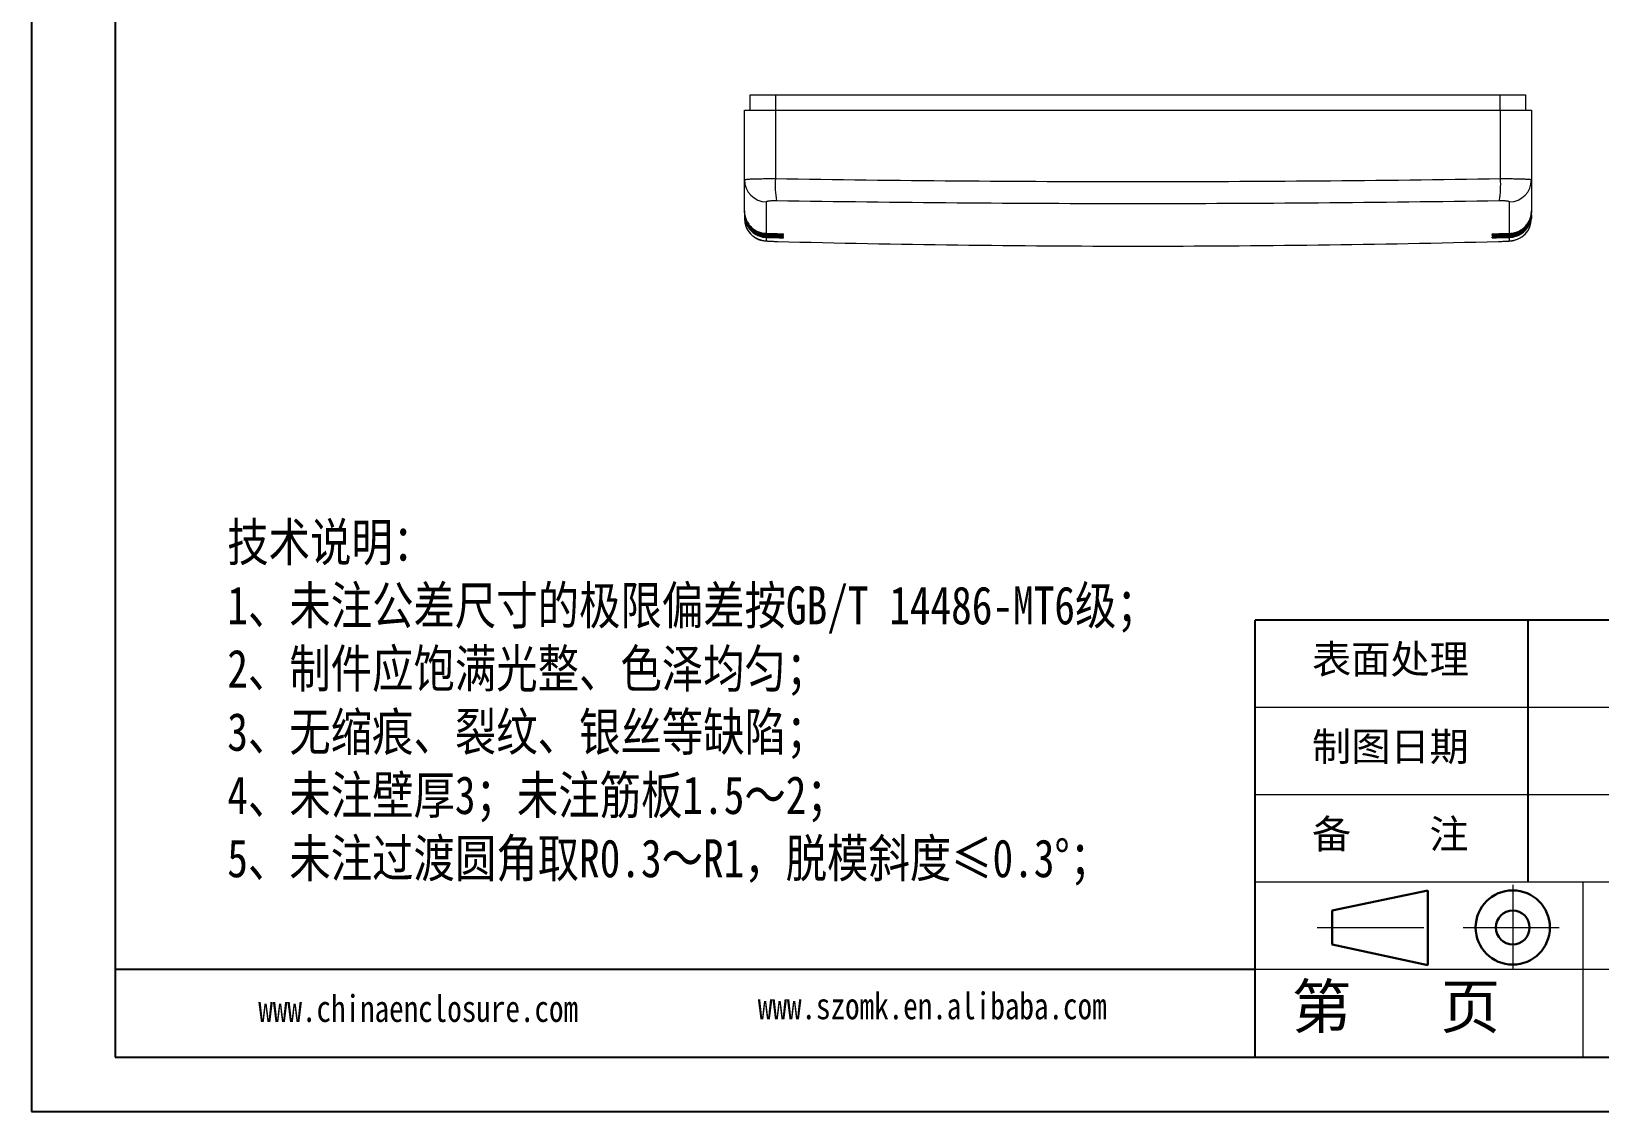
# Model space of a CAD drawing. Header units: inches. Extents: x 1477 to 2707, y 530 to 940.
# Drawn here: x 1477.3 to 1757.3, y 530.1 to 722.9 of the extents above; entities that cross this region are included whole.
import ezdxf

# ---------------------------------------------------------------- set-up
doc = ezdxf.new("R2010")
doc.units = ezdxf.units.IN
doc.linetypes.add('CENTER2', pattern=[28.575, 19.05, -3.175, 3.175, -3.175])
doc.layers.add('文字', color=81, linetype='Continuous')
for name, color, linetype, lineweight in [('粗实线', 7, 'Continuous', 30), ('细实线', 3, 'Continuous', 9), ('细点划线', 2, 'CENTER2', 9)]:
    doc.layers.add(name, color=color, linetype=linetype, lineweight=lineweight)
doc.styles.get("Standard").update_dxf_attribs({"font": 'txt', "bigfont": 'gbcbig.shx'})
doc.styles.add('宋体', font='', dxfattribs={"width": 0.8, "height": 3.5})
doc.styles.get('宋体').set_extended_font_data('SimSun')

msp = doc.modelspace()

# ---------------------------------------------------------------- linework, layer by layer
for p, q in [((1477.302, 939.65), (1477.302, 530.067)), ((1492.292, 929.898), (1492.292, 539.819)), ((1477.302, 719.689), (1477.302, 530.067)), ((1812.771, 617.834), (1695.747, 617.834)), ((1695.747, 539.819), (1695.747, 617.834)), ((1744.507, 571.025), (1744.507, 617.834)), ((1695.747, 555.422), (1492.292, 555.422)), ((1492.292, 539.819), (2046.818, 539.819)), ((1477.302, 530.067), (2056.57, 530.067)), ((1477.302, 530.067), (1745.482, 530.067))]:
    msp.add_line(p, q)
at = {"color": 7, "linetype": 'Continuous', "lineweight": 15}
for p, q in [((1605.596, 708.88), (1605.596, 711.58)), ((1605.596, 711.58), (1610.203, 711.58)), ((1610.203, 708.88), (1610.203, 711.58)), ((1610.203, 711.58), (1739.488, 711.58)), ((1739.488, 708.88), (1739.488, 711.58)), ((1739.488, 711.58), (1744.096, 711.58)), ((1744.096, 708.88), (1744.096, 711.58)), ((1604.596, 696.444), (1604.596, 708.88)), ((1604.596, 708.88), (1610.124, 708.88)), ((1610.124, 708.88), (1610.124, 696.641)), ((1610.124, 708.88), (1739.567, 708.88)), ((1739.567, 696.641), (1739.567, 708.88)), ((1739.567, 708.88), (1745.096, 708.88)), ((1745.096, 708.88), (1745.096, 696.444)), ((1604.596, 690.872), (1604.596, 696.444)), ((1745.096, 696.444), (1745.096, 690.872)), ((1608.49, 692.475), (1608.49, 686.867)), ((1741.202, 686.867), (1741.202, 692.475)), ((1604.596, 690.727), (1604.596, 690.872)), ((1604.596, 690.561), (1604.596, 690.727)), ((1745.096, 690.872), (1745.096, 690.727)), ((1745.096, 690.727), (1745.096, 690.561)), ((1745.096, 690.162), (1745.096, 689.53)), ((1608.49, 686.722), (1608.49, 686.557)), ((1608.49, 686.426), (1608.49, 686.277)), ((1608.49, 686.16), (1608.49, 685.533)), ((1611.596, 686.641), (1611.596, 686.786)), ((1611.596, 686.345), (1611.596, 686.476)), ((1611.596, 686.079), (1611.596, 686.196)), ((1738.096, 686.641), (1738.096, 686.786)), ((1738.096, 686.345), (1738.096, 686.476)), ((1738.096, 686.079), (1738.096, 686.196)), ((1741.202, 686.557), (1741.202, 686.722)), ((1741.202, 686.277), (1741.202, 686.426)), ((1741.202, 685.533), (1741.202, 686.16))]:
    msp.add_line(p, q, dxfattribs=at)
for centre, radius, start, end in [((1608.58, 696.459), 3.984, 180.20502, 268.69743), ((1626.858, 695.541), 16.769, 176.23837, 189.84785), ((1722.834, 695.541), 16.769, 350.15215, 3.76163), ((1741.111, 696.459), 3.984, 271.30257, 359.79498), ((1608.595, 689.531), 3.999, 180.01134, 268.49121), ((1741.097, 689.531), 3.999, 271.50879, 359.98866)]:
    msp.add_arc(centre, radius, start, end, dxfattribs=at)
for points, knots in [([(1604.596, 696.444), (1604.596, 696.46), (1604.631, 696.475), (1604.771, 696.503), (1604.874, 696.517), (1605.145, 696.543), (1605.315, 696.555), (1605.711, 696.578), (1605.937, 696.588), (1606.443, 696.606), (1606.725, 696.614), (1607.322, 696.627), (1607.64, 696.632), (1608.145, 696.638), (1608.318, 696.639), (1608.668, 696.641), (1608.845, 696.642), (1609.383, 696.644), (1609.749, 696.643), (1610.124, 696.641)], [0, 0, 0, 0, 0.125, 0.125, 0.25, 0.25, 0.375, 0.375, 0.5, 0.5, 0.625, 0.625, 0.75, 0.75, 0.8125, 0.8125, 0.875, 0.875, 1, 1, 1, 1]), ([(1739.567, 696.641), (1739.942, 696.643), (1740.315, 696.644), (1741.036, 696.642), (1741.384, 696.639), (1742.053, 696.632), (1742.377, 696.627), (1742.975, 696.614), (1743.251, 696.606), (1743.757, 696.588), (1743.986, 696.577), (1744.38, 696.555), (1744.547, 696.543), (1744.752, 696.523), (1744.812, 696.517), (1744.915, 696.503), (1744.958, 696.496), (1745.061, 696.474), (1745.096, 696.46), (1745.096, 696.444)], [0, 0, 0, 0, 0.125, 0.125, 0.25, 0.25, 0.375, 0.375, 0.5, 0.5, 0.625, 0.625, 0.75, 0.75, 0.8125, 0.8125, 0.875, 0.875, 1, 1, 1, 1]), ([(1610.335, 692.673), (1610.21, 692.675), (1610.087, 692.675), (1609.847, 692.674), (1609.728, 692.671), (1609.503, 692.663), (1609.397, 692.658), (1609.197, 692.645), (1609.103, 692.637), (1608.935, 692.619), (1608.86, 692.609), (1608.728, 692.586), (1608.671, 692.574), (1608.537, 692.535), (1608.49, 692.506), (1608.49, 692.475)], [0, 0, 0, 0, 0.125, 0.125, 0.25, 0.25, 0.375, 0.375, 0.5, 0.5, 0.625, 0.625, 0.75, 0.75, 1, 1, 1, 1]), ([(1741.202, 692.475), (1741.202, 692.506), (1741.156, 692.535), (1741.02, 692.574), (1740.965, 692.586), (1740.834, 692.608), (1740.757, 692.619), (1740.589, 692.637), (1740.497, 692.645), (1740.297, 692.658), (1740.189, 692.663), (1739.853, 692.675), (1739.608, 692.677), (1739.356, 692.673)], [0, 0, 0, 0, 0.25, 0.25, 0.375, 0.375, 0.5, 0.5, 0.625, 0.625, 0.75, 0.75, 1, 1, 1, 1]), ([(1604.596, 690.872), (1604.596, 690.616), (1604.62, 690.36), (1604.719, 689.852), (1604.793, 689.603), (1604.986, 689.127), (1605.105, 688.898), (1605.389, 688.463), (1605.549, 688.263), (1605.907, 687.895), (1606.107, 687.725), (1606.53, 687.431), (1606.754, 687.306), (1607.226, 687.099), (1607.475, 687.017), (1607.976, 686.905), (1608.231, 686.874), (1608.49, 686.867)], [0, 0, 0, 0, 0.125, 0.125, 0.25, 0.25, 0.375, 0.375, 0.5, 0.5, 0.625, 0.625, 0.75, 0.75, 0.875, 0.875, 1, 1, 1, 1]), ([(1604.596, 690.727), (1604.596, 690.47), (1604.62, 690.215), (1604.719, 689.706), (1604.793, 689.458), (1604.986, 688.982), (1605.106, 688.752), (1605.389, 688.318), (1605.549, 688.118), (1605.907, 687.75), (1606.107, 687.58), (1606.53, 687.287), (1606.754, 687.161), (1607.226, 686.954), (1607.474, 686.873), (1607.975, 686.761), (1608.23, 686.729), (1608.49, 686.722)], [0, 0, 0, 0, 0.125, 0.125, 0.25, 0.25, 0.375, 0.375, 0.5, 0.5, 0.625, 0.625, 0.75, 0.75, 0.875, 0.875, 1, 1, 1, 1]), ([(1604.596, 690.561), (1604.596, 690.304), (1604.62, 690.049), (1604.719, 689.539), (1604.793, 689.292), (1604.986, 688.817), (1605.106, 688.586), (1605.389, 688.153), (1605.549, 687.952), (1605.907, 687.584), (1606.107, 687.414), (1606.53, 687.121), (1606.753, 686.996), (1607.226, 686.789), (1607.474, 686.707), (1607.975, 686.595), (1608.23, 686.564), (1608.49, 686.557)], [0, 0, 0, 0, 0.125, 0.125, 0.25, 0.25, 0.375, 0.375, 0.5, 0.5, 0.625, 0.625, 0.75, 0.75, 0.875, 0.875, 1, 1, 1, 1]), ([(1604.596, 690.429), (1604.596, 690.173), (1604.62, 689.917), (1604.72, 689.407), (1604.793, 689.161), (1604.986, 688.685), (1605.107, 688.454), (1605.389, 688.022), (1605.549, 687.822), (1605.907, 687.453), (1606.107, 687.283), (1606.529, 686.99), (1606.753, 686.865), (1607.226, 686.657), (1607.474, 686.576), (1607.974, 686.465), (1608.23, 686.433), (1608.49, 686.426)], [0, 0, 0, 0, 0.125, 0.125, 0.25, 0.25, 0.375, 0.375, 0.5, 0.5, 0.625, 0.625, 0.75, 0.75, 0.875, 0.875, 1, 1, 1, 1]), ([(1604.596, 690.28), (1604.596, 690.024), (1604.62, 689.767), (1604.72, 689.257), (1604.793, 689.011), (1604.986, 688.536), (1605.107, 688.304), (1605.389, 687.873), (1605.549, 687.673), (1605.907, 687.304), (1606.107, 687.134), (1606.529, 686.842), (1606.753, 686.716), (1607.226, 686.508), (1607.474, 686.428), (1607.974, 686.316), (1608.23, 686.284), (1608.49, 686.277)], [0, 0, 0, 0, 0.125, 0.125, 0.25, 0.25, 0.375, 0.375, 0.5, 0.5, 0.625, 0.625, 0.75, 0.75, 0.875, 0.875, 1, 1, 1, 1]), ([(1604.596, 690.162), (1604.596, 689.906), (1604.62, 689.649), (1604.72, 689.14), (1604.793, 688.894), (1604.986, 688.419), (1605.107, 688.187), (1605.389, 687.755), (1605.549, 687.555), (1605.907, 687.186), (1606.107, 687.017), (1606.529, 686.724), (1606.753, 686.599), (1607.227, 686.391), (1607.473, 686.31), (1607.974, 686.199), (1608.23, 686.167), (1608.49, 686.16)], [0, 0, 0, 0, 0.125, 0.125, 0.25, 0.25, 0.375, 0.375, 0.5, 0.5, 0.625, 0.625, 0.75, 0.75, 0.875, 0.875, 1, 1, 1, 1]), ([(1741.202, 686.867), (1741.459, 686.874), (1741.719, 686.906), (1742.22, 687.018), (1742.464, 687.098), (1742.937, 687.306), (1743.164, 687.433), (1743.585, 687.726), (1743.782, 687.892), (1744.144, 688.265), (1744.304, 688.466), (1744.584, 688.895), (1744.705, 689.126), (1744.899, 689.605), (1744.972, 689.85), (1745.07, 690.355), (1745.096, 690.616), (1745.096, 690.872)], [0, 0, 0, 0, 0.125, 0.125, 0.25, 0.25, 0.375, 0.375, 0.5, 0.5, 0.625, 0.625, 0.75, 0.75, 0.875, 0.875, 1, 1, 1, 1]), ([(1741.202, 686.722), (1741.458, 686.729), (1741.718, 686.761), (1742.22, 686.874), (1742.464, 686.953), (1742.936, 687.161), (1743.164, 687.288), (1743.585, 687.581), (1743.781, 687.747), (1744.143, 688.119), (1744.304, 688.321), (1744.584, 688.75), (1744.705, 688.98), (1744.899, 689.459), (1744.972, 689.705), (1745.07, 690.209), (1745.096, 690.47), (1745.096, 690.727)], [0, 0, 0, 0, 0.125, 0.125, 0.25, 0.25, 0.375, 0.375, 0.5, 0.5, 0.625, 0.625, 0.75, 0.75, 0.875, 0.875, 1, 1, 1, 1]), ([(1741.202, 686.557), (1741.458, 686.563), (1741.718, 686.596), (1742.22, 686.708), (1742.464, 686.788), (1742.936, 686.995), (1743.164, 687.123), (1743.585, 687.415), (1743.781, 687.581), (1744.323, 688.138), (1744.607, 688.574), (1744.899, 689.293), (1744.972, 689.539), (1745.07, 690.043), (1745.096, 690.304), (1745.096, 690.561)], [0, 0, 0, 0, 0.125, 0.125, 0.25, 0.25, 0.375, 0.375, 0.5, 0.5, 0.75, 0.75, 0.875, 0.875, 1, 1, 1, 1]), ([(1741.202, 686.426), (1741.458, 686.432), (1741.718, 686.465), (1742.221, 686.577), (1742.464, 686.657), (1742.935, 686.864), (1743.164, 686.991), (1743.585, 687.284), (1743.781, 687.45), (1744.142, 687.821), (1744.304, 688.024), (1744.584, 688.453), (1744.704, 688.682), (1744.899, 689.162), (1744.972, 689.408), (1745.07, 689.912), (1745.096, 690.172), (1745.096, 690.429)], [0, 0, 0, 0, 0.125, 0.125, 0.25, 0.25, 0.375, 0.375, 0.5, 0.5, 0.625, 0.625, 0.75, 0.75, 0.875, 0.875, 1, 1, 1, 1]), ([(1741.202, 686.277), (1741.458, 686.284), (1741.717, 686.316), (1742.221, 686.428), (1742.464, 686.508), (1742.935, 686.715), (1743.164, 686.842), (1743.585, 687.135), (1743.781, 687.301), (1744.141, 687.671), (1744.304, 687.874), (1744.584, 688.304), (1744.704, 688.532), (1744.899, 689.013), (1744.972, 689.259), (1745.07, 689.762), (1745.096, 690.022), (1745.096, 690.28)], [0, 0, 0, 0, 0.125, 0.125, 0.25, 0.25, 0.375, 0.375, 0.5, 0.5, 0.625, 0.625, 0.75, 0.75, 0.875, 0.875, 1, 1, 1, 1]), ([(1741.202, 686.16), (1741.458, 686.166), (1741.717, 686.198), (1742.221, 686.311), (1742.464, 686.391), (1742.935, 686.597), (1743.163, 686.725), (1743.585, 687.018), (1743.781, 687.184), (1744.141, 687.554), (1744.304, 687.757), (1744.584, 688.186), (1744.703, 688.414), (1744.899, 688.895), (1744.972, 689.142), (1745.07, 689.645), (1745.096, 689.904), (1745.096, 690.162)], [0, 0, 0, 0, 0.125, 0.125, 0.25, 0.25, 0.375, 0.375, 0.5, 0.5, 0.625, 0.625, 0.75, 0.75, 0.875, 0.875, 1, 1, 1, 1]), ([(1604.865, 688.119), (1604.9, 688.02), (1605, 687.738), (1605.247, 687.321), (1605.58, 686.882), (1605.952, 686.513), (1606.343, 686.212), (1606.739, 685.976), (1607.122, 685.802), (1607.472, 685.683), (1607.772, 685.608), (1608.018, 685.564), (1608.226, 685.536), (1608.447, 685.514), (1608.716, 685.494), (1609.08, 685.474), (1609.516, 685.455), (1609.995, 685.438), (1610.355, 685.426), (1610.54, 685.422), (1610.557, 685.422)], [0, 0, 0, 0, 0.0426167, 0.120575, 0.1948213, 0.2653123, 0.3318457, 0.3940443, 0.4512658, 0.5022784, 0.5449625, 0.5799981, 0.6142366, 0.6553373, 0.7188026, 0.7891876, 0.8554342, 0.9248202, 0.9930479, 1, 1, 1, 1]), ([(1608.49, 686.867), (1608.745, 686.86), (1609.001, 686.853), (1609.513, 686.84), (1609.767, 686.833), (1610.551, 686.813), (1611.073, 686.799), (1611.596, 686.786)], [0, 0, 0, 0, 0.25, 0.25, 0.5, 0.5, 1, 1, 1, 1]), ([(1608.49, 686.722), (1608.747, 686.715), (1609.004, 686.708), (1609.519, 686.695), (1609.775, 686.688), (1610.556, 686.668), (1611.076, 686.655), (1611.596, 686.641)], [0, 0, 0, 0, 0.25, 0.25, 0.5, 0.5, 1, 1, 1, 1]), ([(1608.49, 686.557), (1609.006, 686.543), (1609.522, 686.529), (1610.559, 686.502), (1611.077, 686.489), (1611.596, 686.476)], [0, 0, 0, 0, 0.5, 0.5, 1, 1, 1, 1]), ([(1608.49, 686.426), (1608.746, 686.419), (1609.003, 686.412), (1609.517, 686.399), (1609.772, 686.392), (1610.554, 686.372), (1611.075, 686.358), (1611.596, 686.345)], [0, 0, 0, 0, 0.25, 0.25, 0.5, 0.5, 1, 1, 1, 1]), ([(1608.49, 686.277), (1608.746, 686.27), (1609.003, 686.263), (1609.516, 686.25), (1609.772, 686.243), (1610.553, 686.223), (1611.075, 686.209), (1611.596, 686.196)], [0, 0, 0, 0, 0.25, 0.25, 0.5, 0.5, 1, 1, 1, 1]), ([(1608.49, 686.16), (1609.006, 686.146), (1609.52, 686.132), (1610.558, 686.105), (1611.077, 686.092), (1611.596, 686.079)], [0, 0, 0, 0, 0.5, 0.5, 1, 1, 1, 1]), ([(1738.096, 686.786), (1738.61, 686.799), (1739.125, 686.812), (1739.897, 686.832), (1740.159, 686.839), (1740.68, 686.853), (1740.941, 686.86), (1741.202, 686.867)], [0, 0, 0, 0, 0.5, 0.5, 0.75, 0.75, 1, 1, 1, 1]), ([(1738.096, 686.641), (1738.61, 686.654), (1739.124, 686.668), (1739.894, 686.688), (1740.157, 686.694), (1740.679, 686.708), (1740.941, 686.715), (1741.202, 686.722)], [0, 0, 0, 0, 0.5, 0.5, 0.75, 0.75, 1, 1, 1, 1]), ([(1738.096, 686.476), (1738.611, 686.489), (1739.126, 686.502), (1739.898, 686.522), (1740.159, 686.529), (1740.681, 686.543), (1740.941, 686.55), (1741.202, 686.557)], [0, 0, 0, 0, 0.5, 0.5, 0.75, 0.75, 1, 1, 1, 1]), ([(1738.096, 686.345), (1738.611, 686.358), (1739.126, 686.371), (1739.899, 686.391), (1740.16, 686.398), (1740.681, 686.412), (1740.942, 686.419), (1741.202, 686.426)], [0, 0, 0, 0, 0.5, 0.5, 0.75, 0.75, 1, 1, 1, 1]), ([(1738.096, 686.196), (1738.611, 686.209), (1739.126, 686.222), (1739.899, 686.242), (1740.16, 686.249), (1740.681, 686.263), (1740.941, 686.27), (1741.202, 686.277)], [0, 0, 0, 0, 0.5, 0.5, 0.75, 0.75, 1, 1, 1, 1]), ([(1738.096, 686.079), (1738.611, 686.092), (1739.126, 686.105), (1739.899, 686.125), (1740.16, 686.132), (1740.681, 686.146), (1740.941, 686.153), (1741.202, 686.16)], [0, 0, 0, 0, 0.5, 0.5, 0.75, 0.75, 1, 1, 1, 1]), ([(1739.277, 685.426), (1739.372, 685.428), (1739.634, 685.435), (1740.051, 685.45), (1740.504, 685.469), (1740.912, 685.49), (1741.228, 685.512), (1741.497, 685.539), (1741.778, 685.58), (1742.086, 685.646), (1742.44, 685.753), (1742.857, 685.925), (1743.296, 686.174), (1743.731, 686.503), (1744.135, 686.906), (1744.491, 687.39), (1744.753, 687.864), (1744.854, 688.186), (1744.893, 688.31)], [0, 0, 0, 0, 0.03799078, 0.10493078, 0.17297603, 0.24316704, 0.31870965, 0.37198025, 0.41536396, 0.45529784, 0.5047441, 0.56590547, 0.63683843, 0.70710632, 0.78419228, 0.8648985, 0.94778591, 1, 1, 1, 1]), ([(1608.49, 685.533), (1608.49, 685.529), (1608.502, 685.525), (1608.553, 685.516), (1608.592, 685.512), (1608.692, 685.502), (1608.753, 685.498), (1608.898, 685.488), (1608.983, 685.483), (1609.259, 685.468), (1609.483, 685.458), (1609.965, 685.44), (1610.228, 685.432), (1610.493, 685.425)], [0, 0, 0, 0, 0.125, 0.125, 0.25, 0.25, 0.375, 0.375, 0.5, 0.5, 0.75, 0.75, 1, 1, 1, 1]), ([(1610.493, 685.425), (1631.941, 684.872), (1653.396, 684.596), (1696.301, 684.596), (1717.751, 684.872), (1739.199, 685.425)], [0, 0, 0, 0, 0.5, 0.5, 1, 1, 1, 1]), ([(1739.199, 685.425), (1739.331, 685.428), (1739.461, 685.432), (1739.718, 685.44), (1739.845, 685.444), (1740.087, 685.453), (1740.202, 685.458), (1740.42, 685.468), (1740.523, 685.473), (1740.8, 685.488), (1740.949, 685.498), (1741.149, 685.516), (1741.202, 685.525), (1741.202, 685.533)], [0, 0, 0, 0, 0.125, 0.125, 0.25, 0.25, 0.375, 0.375, 0.5, 0.5, 0.75, 0.75, 1, 1, 1, 1])]:
    msp.add_open_spline(points, degree=3, knots=knots, dxfattribs=at)
for points in [[(1610.124, 696.641), (1631.698, 696.293), (1674.846, 695.949), (1717.993, 696.293), (1739.567, 696.641)], [(1739.356, 692.673), (1717.853, 692.324), (1674.846, 691.981), (1631.839, 692.324), (1610.335, 692.673)]]:
    msp.add_open_spline(points, degree=3, dxfattribs=at)
at = {"layer": '粗实线', "color": 7}
for p, q in [((1726.585, 569.565), (1709.536, 565.952)), ((1726.585, 569.565), (1726.585, 556.204)), ((1709.536, 565.952), (1709.536, 559.922)), ((1709.536, 559.922), (1726.585, 556.204))]:
    msp.add_line(p, q, dxfattribs=at)
for radius in [6.628, 3.015]:
    msp.add_circle((1741.758, 562.937), radius, dxfattribs=at)
at = {"layer": '细实线', "color": 7}
for p, q in [((1812.771, 602.231), (1695.747, 602.231)), ((1812.771, 586.628), (1695.747, 586.628)), ((2046.818, 571.025), (1695.747, 571.025)), ((1754.259, 571.025), (1754.259, 539.819)), ((1812.771, 555.422), (1695.747, 555.422))]:
    msp.add_line(p, q, dxfattribs=at)
at = {"layer": '细点划线', "color": 7}
for p, q in [((1741.758, 570.567), (1741.758, 555.422)), ((1706.818, 562.937), (1727.891, 562.937)), ((1732.894, 562.937), (1750.025, 562.937))]:
    msp.add_line(p, q, dxfattribs=at)

# ---------------------------------------------------------------- texts
at = {"char_height": 5.13137, "width": 2916.41465, "attachment_point": 1}
for s, insert in [('{\\fSimHei|b0|i0|c134|p49;表面处理}', (1705.923, 613.406)), ('{\\fSimHei|b0|i0|c134|p49;制图日期}', (1705.923, 597.803)), ('{\\fSimHei|b0|i0|c134|p49;备    注}', (1705.923, 582.2))]:
    msp.add_mtext(s, dxfattribs=dict(at, insert=insert))
at = {"layer": '文字', "color": 0, "attachment_point": 1, "style": '宋体'}
for s, insert, char_height, width in [('{\\H1.111x;技术说明：\\P1、未注公差尺寸的极限偏差按GB/T 14486-MT6级；\\P2、制件应饱满光整、色泽均匀；\\P3、无缩痕、裂纹、银丝等缺陷；\\P4、未注壁厚3；未注筋板1.5～2；\\P5、未注过渡圆角取R0.3～R1，脱模斜度≤0.3%%D；}', (1512.276, 635.126), 6.09499, 222.00003), ('www.szomk.en.alibaba.com', (1606.994, 551.328), 4.76764, 83.76281), ('www.chinaenclosure.com', (1517.819, 550.856), 4.76764, 83.76281)]:
    msp.add_mtext(s, dxfattribs=dict(at, insert=insert, char_height=char_height, width=width))
at = {"layer": '细实线', "color": 7, "insert": (1702.312, 552.74), "char_height": 7.80159, "width": 58.51191, "attachment_point": 1}
msp.add_mtext('{\\fSimSun|b0|i0|c134|p54;第   页}', dxfattribs=at)

doc.saveas('drawing.dxf')
